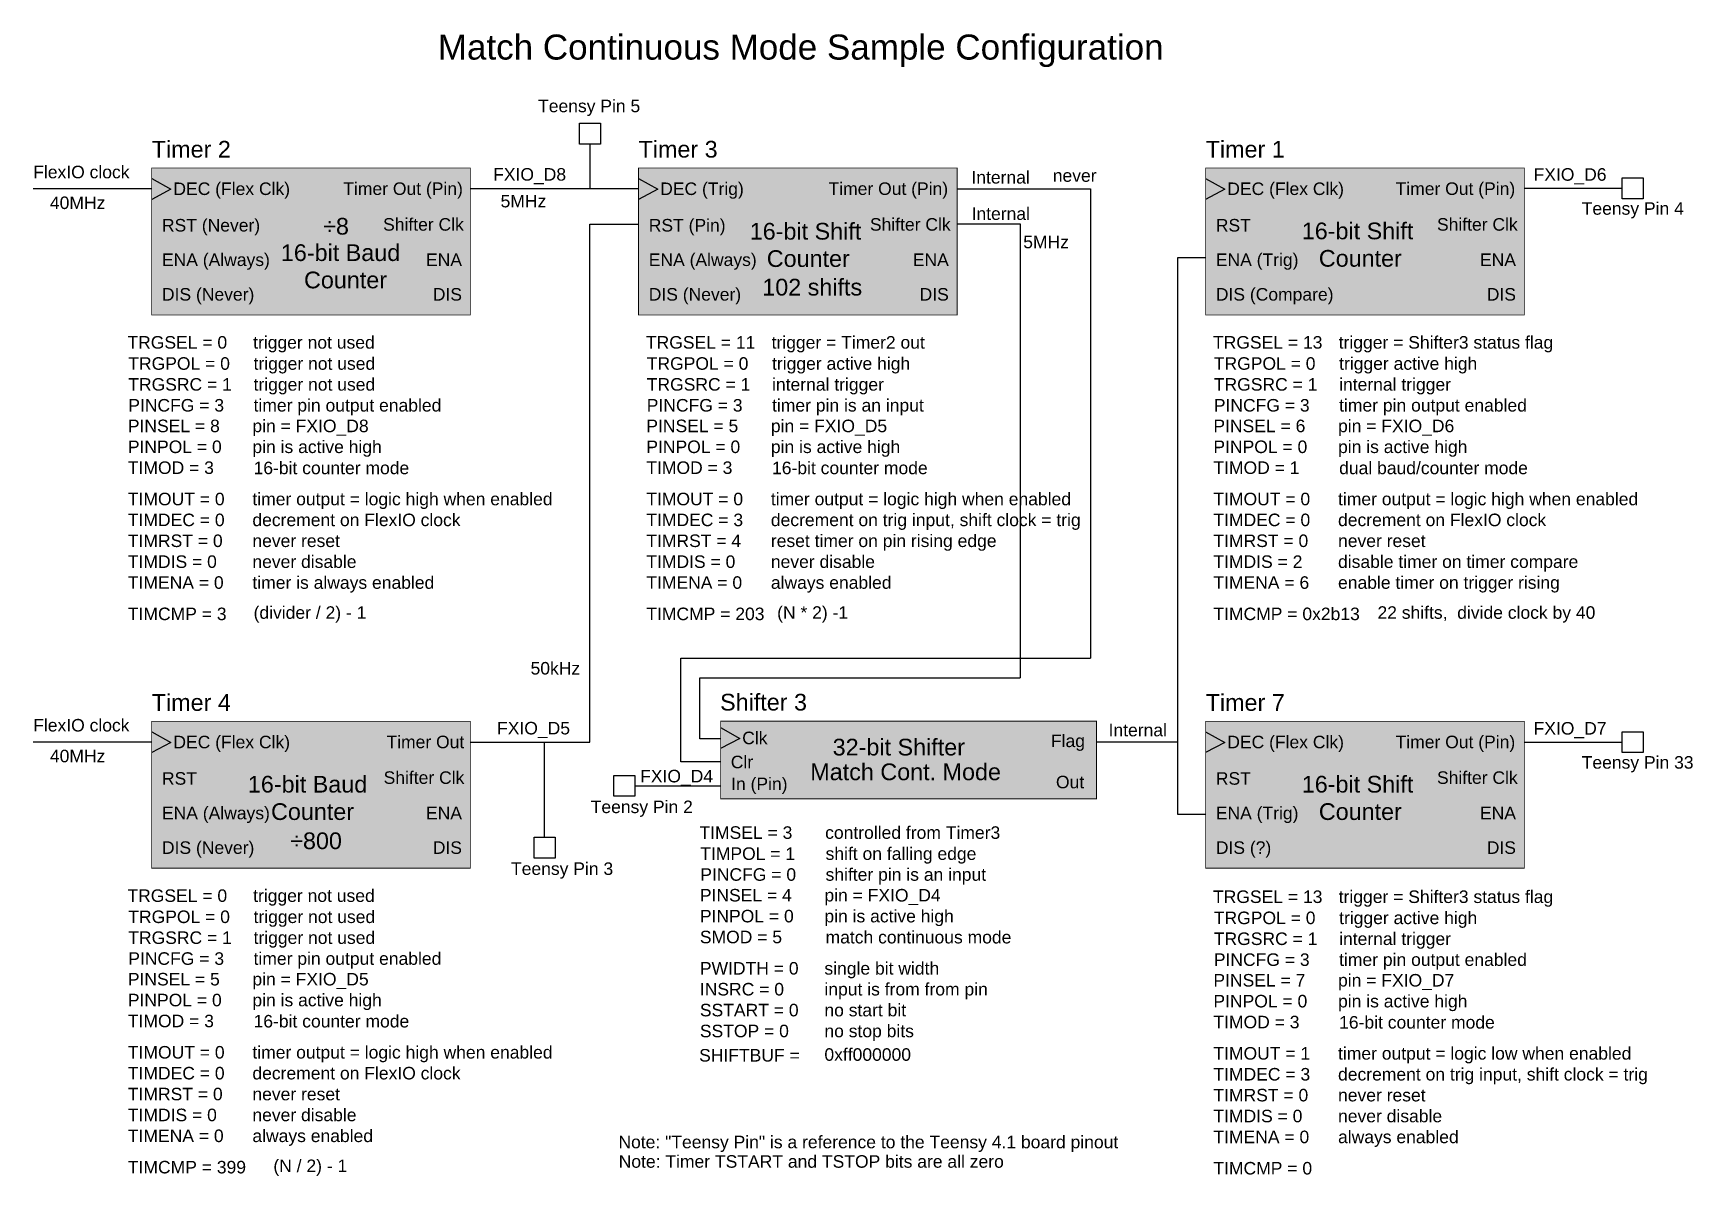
# Model space of a CAD drawing. Header units: inches. Extents: x 0.7 to 20.5, y -0.6 to 13.1.
import ezdxf
from ezdxf.enums import TextEntityAlignment as Align

# ---------------------------------------------------------------- set-up
doc = ezdxf.new("R2010")
doc.units = ezdxf.units.IN
doc.header["$MEASUREMENT"] = 0
doc.styles.get("Standard").update_dxf_attribs({"font": 'arial.ttf'})

msp = doc.modelspace()

# ---------------------------------------------------------------- hatches: boundary and pattern name
h = msp.add_hatch(color=256)
h.set_gradient(color1=(238, 183, 17), color2=(245, 212, 112), one_color=1)
h.paths.add_polyline_path([(2.087, 11.485), (2.087, 9.726), (5.902, 9.726), (5.902, 11.485)])
h = msp.add_hatch(color=256)
h.set_gradient(color1=(14, 241, 241), color2=(111, 246, 246), one_color=1)
h.paths.add_polyline_path([(2.087, 11.485), (2.087, 9.726), (5.902, 9.726), (5.902, 11.485)])
h = msp.add_hatch(color=256)
h.set_gradient(color1=(14, 241, 241), color2=(189, 251, 251), one_color=1)
h.paths.add_polyline_path([(2.087, 11.485), (2.087, 9.726), (5.902, 9.726), (5.902, 11.485)])
h = msp.add_hatch(color=256)
h.set_gradient(color1=(14, 241, 241), color2=(189, 251, 251), one_color=1)
h.paths.add_polyline_path([(7.915, 11.485), (7.915, 9.726), (11.73, 9.726), (11.73, 11.485)])
h = msp.add_hatch(color=256)
h.set_gradient(color1=(14, 241, 241), color2=(111, 246, 246), one_color=1)
h.paths.add_polyline_path([(7.915, 11.485), (7.915, 9.726), (11.73, 9.726), (11.73, 11.485)])
h = msp.add_hatch(color=256)
h.set_gradient(color1=(14, 241, 241), color2=(189, 251, 251), one_color=1)
h.paths.add_polyline_path([(14.704, 11.485), (14.704, 9.726), (18.52, 9.726), (18.52, 11.485)])
h = msp.add_hatch(color=256)
h.set_gradient(color1=(14, 241, 241), color2=(111, 246, 246), one_color=1)
h.paths.add_polyline_path([(14.704, 11.485), (14.704, 9.726), (18.52, 9.726), (18.52, 11.485)])
h = msp.add_hatch(color=256)
h.set_gradient(color1=(238, 183, 17), color2=(245, 212, 112), one_color=1)
h.paths.add_polyline_path([(2.087, 4.862), (2.087, 3.103), (5.902, 3.103), (5.902, 4.862)])
h = msp.add_hatch(color=256)
h.set_gradient(color1=(14, 241, 241), color2=(111, 246, 246), one_color=1)
h.paths.add_polyline_path([(2.087, 4.862), (2.087, 3.103), (5.902, 3.103), (5.902, 4.862)])
h = msp.add_hatch(color=256)
h.set_gradient(color1=(14, 241, 241), color2=(189, 251, 251), one_color=1)
h.paths.add_polyline_path([(2.087, 4.862), (2.087, 3.103), (5.902, 3.103), (5.902, 4.862)])
h = msp.add_hatch(color=256)
h.set_gradient(color1=(46, 245, 10), color2=(200, 252, 189), one_color=1)
h.paths.add_polyline_path([(8.897, 4.863), (8.897, 3.933), (13.397, 3.933), (13.397, 4.863)])
h = msp.add_hatch(color=256)
h.set_gradient(color1=(14, 241, 241), color2=(189, 251, 251), one_color=1)
h.paths.add_polyline_path([(14.704, 4.862), (14.704, 3.103), (18.52, 3.103), (18.52, 4.862)])
h = msp.add_hatch(color=256)
h.set_gradient(color1=(14, 241, 241), color2=(111, 246, 246), one_color=1)
h.paths.add_polyline_path([(14.704, 4.862), (14.704, 3.103), (18.52, 3.103), (18.52, 4.862)])

# ---------------------------------------------------------------- linework, layer by layer
for p, q in [((7.333, 11.772), (7.333, 11.235)), ((2.087, 11.36), (2.317, 11.231)), ((7.915, 11.36), (8.145, 11.231)), ((14.704, 11.36), (14.934, 11.231)), ((2.087, 11.235), (0.668, 11.235)), ((2.317, 11.231), (2.087, 11.11)), ((7.915, 11.235), (5.902, 11.235)), ((8.145, 11.231), (7.915, 11.11)), ((11.73, 11.235), (13.325, 11.235)), ((13.325, 11.235), (13.325, 5.619)), ((14.934, 11.231), (14.704, 11.11)), ((18.52, 11.243), (19.691, 11.243)), ((7.333, 4.612), (7.333, 10.812)), ((7.333, 10.812), (7.915, 10.812)), ((11.73, 10.816), (12.483, 10.816)), ((12.483, 10.816), (12.483, 5.383)), ((14.704, 10.411), (14.368, 10.411)), ((14.368, 10.411), (14.368, 3.752)), ((8.422, 5.619), (13.325, 5.619)), ((8.422, 4.378), (8.422, 5.619)), ((8.647, 5.383), (12.483, 5.383)), ((8.647, 4.654), (8.647, 5.383)), ((8.897, 4.787), (9.127, 4.658)), ((2.087, 4.612), (0.668, 4.612)), ((2.087, 4.737), (2.317, 4.608)), ((2.317, 4.608), (2.087, 4.487)), ((5.902, 4.612), (6.667, 4.612)), ((6.667, 4.612), (7.333, 4.612)), ((6.79, 3.474), (6.79, 4.612)), ((8.897, 4.654), (8.647, 4.654)), ((8.897, 4.654), (8.647, 4.654)), ((9.127, 4.658), (8.897, 4.537)), ((14.368, 4.613), (13.397, 4.613)), ((14.704, 4.737), (14.934, 4.608)), ((14.934, 4.608), (14.704, 4.487)), ((18.52, 4.612), (19.691, 4.612)), ((8.897, 4.378), (8.422, 4.378)), ((7.87, 4.089), (8.897, 4.089)), ((14.368, 3.752), (14.704, 3.752))]:
    msp.add_line(p, q)
for points in [[(7.208, 11.772), (7.208, 12.022), (7.458, 12.022), (7.458, 11.772)], [(19.691, 11.118), (19.691, 11.368), (19.941, 11.368), (19.941, 11.118)], [(19.691, 4.487), (19.691, 4.737), (19.941, 4.737), (19.941, 4.487)], [(7.62, 3.964), (7.62, 4.214), (7.87, 4.214), (7.87, 3.964)], [(6.665, 3.224), (6.665, 3.474), (6.915, 3.474), (6.915, 3.224)]]:
    msp.add_lwpolyline(points, close=True)
at = {"const_width": 0.01}
for points in [[(2.087, 11.485), (2.087, 9.726), (5.902, 9.726), (5.902, 11.485)], [(7.915, 11.485), (7.915, 9.726), (11.73, 9.726), (11.73, 11.485)], [(14.704, 11.485), (14.704, 9.726), (18.52, 9.726), (18.52, 11.485)], [(2.087, 4.862), (2.087, 3.103), (5.902, 3.103), (5.902, 4.862)], [(8.897, 4.863), (8.897, 3.933), (13.397, 3.933), (13.397, 4.863)], [(14.704, 4.862), (14.704, 3.103), (18.52, 3.103), (18.52, 4.862)]]:
    msp.add_lwpolyline(points, close=True, dxfattribs=at)

# ---------------------------------------------------------------- texts
msp.add_text('Match Continuous Mode Sample Configuration', height=0.3).set_placement((9.856, 12.783), align=Align.CENTER)
for s, height, p in [('Teensy Pin 5', 0.15, (6.712, 12.153)), ('Timer 2', 0.2, (2.087, 11.61)), ('Timer 3', 0.2, (7.915, 11.61)), ('Timer 1', 0.2, (14.704, 11.61)), ('FlexIO clock', 0.15, (0.668, 11.362)), ('FXIO_D8', 0.15, (6.174, 11.334)), ('Internal', 0.15, (11.9, 11.299)), ('never', 0.15, (12.874, 11.32)), ('FXIO_D6', 0.15, (18.63, 11.333)), ('40MHz', 0.15, (0.868, 10.994)), ('DEC (Flex Clk)', 0.15, (2.346, 11.162)), ('5MHz', 0.15, (6.263, 11.014)), ('DEC (Trig)', 0.15, (8.174, 11.162)), ('DEC (Flex Clk)', 0.15, (14.963, 11.162)), ('Internal', 0.15, (11.902, 10.864)), ('Teensy Pin 4', 0.15, (19.206, 10.926)), ('RST (Never)', 0.15, (2.209, 10.725)), ('÷8', 0.2, (4.139, 10.688)), ('RST (Pin)', 0.15, (8.037, 10.725)), ('16-bit Shift', 0.2, (9.246, 10.628)), ('RST', 0.15, (14.826, 10.725)), ('16-bit Shift', 0.2, (15.855, 10.632)), ('16-bit Baud', 0.2, (3.633, 10.372)), ('5MHz', 0.15, (12.52, 10.525)), ('ENA (Always)', 0.15, (2.209, 10.312)), ('ENA (Always)', 0.15, (8.037, 10.312)), ('Counter', 0.2, (9.45, 10.301)), ('ENA (Trig)', 0.15, (14.826, 10.312)), ('Counter', 0.2, (16.059, 10.304)), ('Counter', 0.2, (3.91, 10.045)), ('102 shifts', 0.2, (9.396, 9.959)), ('DIS (Never)', 0.15, (2.209, 9.898)), ('DIS (Never)', 0.15, (8.037, 9.898)), ('DIS (Compare)', 0.15, (14.826, 9.898)), ('TRGSEL = 0', 0.15, (1.796, 9.323)), ('trigger not used', 0.15, (3.301, 9.323)), ('TRGSEL = 11', 0.15, (8.003, 9.323)), ('trigger = Timer2 out', 0.15, (9.508, 9.323)), ('TRGSEL = 13', 0.15, (14.792, 9.323)), ('trigger = Shifter3 status flag', 0.15, (16.297, 9.323)), ('TRGPOL = 0', 0.15, (1.806, 9.07)), ('trigger not used', 0.15, (3.306, 9.07)), ('TRGPOL = 0', 0.15, (8.013, 9.07)), ('trigger active high', 0.15, (9.513, 9.07)), ('TRGPOL = 0', 0.15, (14.802, 9.07)), ('trigger active high', 0.15, (16.302, 9.07)), ('TRGSRC = 1', 0.15, (1.806, 8.82)), ('trigger not used', 0.15, (3.306, 8.82)), ('TRGSRC = 1', 0.15, (8.013, 8.82)), ('internal trigger', 0.15, (9.513, 8.82)), ('TRGSRC = 1', 0.15, (14.802, 8.82)), ('internal trigger', 0.15, (16.302, 8.82)), ('PINCFG = 3', 0.15, (1.806, 8.57)), ('timer pin output enabled', 0.15, (3.306, 8.57)), ('PINCFG = 3', 0.15, (8.013, 8.57)), ('timer pin is an input', 0.15, (9.513, 8.57)), ('PINCFG = 3', 0.15, (14.802, 8.57)), ('timer pin output enabled', 0.15, (16.302, 8.57)), ('PINSEL = 8', 0.15, (1.801, 8.323)), ('pin = FXIO_D8', 0.15, (3.292, 8.323)), ('PINSEL = 5', 0.15, (8.008, 8.323)), ('pin = FXIO_D5', 0.15, (9.499, 8.323)), ('PINSEL = 6', 0.15, (14.797, 8.323)), ('pin = FXIO_D6', 0.15, (16.289, 8.323)), ('PINPOL = 0', 0.15, (1.801, 8.073)), ('pin is active high', 0.15, (3.292, 8.073)), ('PINPOL = 0', 0.15, (8.008, 8.073)), ('pin is active high', 0.15, (9.499, 8.073)), ('PINPOL = 0', 0.15, (14.797, 8.073)), ('pin is active high', 0.15, (16.289, 8.073)), ('TIMOD = 3', 0.15, (1.801, 7.823)), ('16-bit counter mode', 0.15, (3.306, 7.82)), ('TIMOD = 3', 0.15, (8.008, 7.823)), ('16-bit counter mode', 0.15, (9.513, 7.82)), ('TIMOD = 1', 0.15, (14.797, 7.823)), ('dual baud/counter mode', 0.15, (16.302, 7.82)), ('TIMOUT = 0', 0.15, (1.801, 7.448)), ('timer output = logic high when enabled', 0.15, (3.292, 7.448)), ('TIMOUT = 0', 0.15, (8.008, 7.448)), ('timer output = logic high when enabled', 0.15, (9.499, 7.448)), ('TIMOUT = 0', 0.15, (14.797, 7.448)), ('timer output = logic high when enabled', 0.15, (16.289, 7.448)), ('decrement on FlexIO clock', 0.15, (3.292, 7.198)), ('decrement on trig input, shift clock = trig', 0.15, (9.499, 7.198)), ('decrement on FlexIO clock', 0.15, (16.289, 7.198)), ('TIMDEC = 0', 0.15, (1.801, 7.198)), ('TIMDEC = 3', 0.15, (8.008, 7.198)), ('TIMDEC = 0', 0.15, (14.797, 7.198)), ('TIMRST = 0', 0.15, (1.801, 6.948)), ('never reset', 0.15, (3.292, 6.948)), ('TIMRST = 4', 0.15, (8.008, 6.948)), ('reset timer on pin rising edge', 0.15, (9.499, 6.948)), ('TIMRST = 0', 0.15, (14.797, 6.948)), ('never reset', 0.15, (16.289, 6.948)), ('TIMDIS = 0', 0.15, (1.801, 6.698)), ('never disable', 0.15, (3.292, 6.698)), ('TIMDIS = 0', 0.15, (8.008, 6.698)), ('never disable', 0.15, (9.499, 6.698)), ('TIMDIS = 2', 0.15, (14.797, 6.698)), ('disable timer on timer compare', 0.15, (16.289, 6.698)), ('TIMENA = 0', 0.15, (1.801, 6.448)), ('timer is always enabled', 0.15, (3.292, 6.448)), ('TIMENA = 0', 0.15, (8.008, 6.448)), ('always enabled', 0.15, (9.499, 6.448)), ('TIMENA = 6', 0.15, (14.797, 6.448)), ('enable timer on trigger rising', 0.15, (16.289, 6.448)), ('TIMCMP = 3', 0.15, (1.801, 6.073)), ('(divider / 2) - 1', 0.15, (3.306, 6.089)), ('TIMCMP = 203', 0.15, (8.008, 6.073)), ('(N * 2) -1', 0.15, (9.574, 6.089)), ('TIMCMP = 0x2b13', 0.15, (14.797, 6.073)), ('22 shifts,  divide clock by 40', 0.15, (16.761, 6.089)), ('50kHz', 0.15, (6.622, 5.422)), ('Timer 4', 0.2, (2.087, 4.987)), ('Shifter 3', 0.2, (8.891, 4.991)), ('Timer 7', 0.2, (14.704, 4.987)), ('FlexIO clock', 0.15, (0.668, 4.74)), ('FXIO_D5', 0.15, (6.221, 4.705)), ('Internal', 0.15, (13.542, 4.682)), ('FXIO_D7', 0.15, (18.63, 4.703)), ('DEC (Flex Clk)', 0.15, (2.346, 4.539)), ('Timer Out', 0.15, (4.897, 4.54)), ('Clk', 0.15, (9.156, 4.588)), ('32-bit Shifter', 0.2, (10.239, 4.453)), ('Flag', 0.15, (12.852, 4.553)), ('DEC (Flex Clk)', 0.15, (14.963, 4.539)), ('40MHz', 0.15, (0.868, 4.372)), ('Clr', 0.15, (9.019, 4.3)), ('Teensy Pin 33', 0.15, (19.206, 4.295)), ('RST', 0.15, (2.209, 4.103)), ('16-bit Baud', 0.2, (3.238, 4.009)), ('Shifter Clk', 0.15, (4.863, 4.113)), ('FXIO_D4', 0.15, (7.934, 4.131)), ('In (Pin)', 0.15, (9.023, 4.038)), ('Match Cont. Mode', 0.2, (9.971, 4.157)), ('Out', 0.15, (12.912, 4.06)), ('RST', 0.15, (14.826, 4.103)), ('16-bit Shift', 0.2, (15.855, 4.009)), ('ENA (Always)', 0.15, (2.209, 3.689)), ('Counter', 0.2, (3.515, 3.681)), ('Teensy Pin 2', 0.15, (7.342, 3.763)), ('ENA (Trig)', 0.15, (14.826, 3.689)), ('Counter', 0.2, (16.059, 3.681)), ('TIMSEL = 3', 0.15, (8.644, 3.455)), ('controlled from Timer3', 0.15, (10.149, 3.455)), ('DIS (Never)', 0.15, (2.209, 3.275)), ('÷800', 0.2, (3.744, 3.332)), ('DIS (?)', 0.15, (14.826, 3.275)), ('Teensy Pin 3', 0.15, (6.388, 3.023)), ('TIMPOL = 1', 0.15, (8.654, 3.203)), ('shift on falling edge', 0.15, (10.154, 3.203)), ('PINCFG = 0', 0.15, (8.654, 2.953)), ('shifter pin is an input', 0.15, (10.154, 2.953)), ('TRGSEL = 0', 0.15, (1.796, 2.7)), ('trigger not used', 0.15, (3.301, 2.7)), ('PINSEL = 4', 0.15, (8.649, 2.705)), ('pin = FXIO_D4', 0.15, (10.14, 2.705)), ('TRGSEL = 13', 0.15, (14.792, 2.687)), ('trigger = Shifter3 status flag', 0.15, (16.297, 2.687)), ('TRGPOL = 0', 0.15, (1.806, 2.447)), ('trigger not used', 0.15, (3.306, 2.447)), ('PINPOL = 0', 0.15, (8.649, 2.455)), ('pin is active high', 0.15, (10.14, 2.455)), ('TRGPOL = 0', 0.15, (14.802, 2.434)), ('trigger active high', 0.15, (16.302, 2.434)), ('TRGSRC = 1', 0.15, (1.806, 2.197)), ('trigger not used', 0.15, (3.306, 2.197)), ('SMOD = 5', 0.15, (8.649, 2.205)), ('match continuous mode', 0.15, (10.154, 2.203)), ('TRGSRC = 1', 0.15, (14.802, 2.184)), ('internal trigger', 0.15, (16.302, 2.184)), ('PINCFG = 3', 0.15, (1.806, 1.947)), ('timer pin output enabled', 0.15, (3.306, 1.947)), ('single bit width', 0.15, (10.14, 1.83)), ('PINCFG = 3', 0.15, (14.802, 1.934)), ('timer pin output enabled', 0.15, (16.302, 1.934)), ('PINSEL = 5', 0.15, (1.801, 1.7)), ('pin = FXIO_D5', 0.15, (3.292, 1.7)), ('PWIDTH = 0', 0.15, (8.649, 1.83)), ('PINSEL = 7', 0.15, (14.797, 1.687)), ('pin = FXIO_D7', 0.15, (16.289, 1.687)), ('PINPOL = 0', 0.15, (1.801, 1.45)), ('pin is active high', 0.15, (3.292, 1.45)), ('INSRC = 0', 0.15, (8.649, 1.58)), ('input is from from pin', 0.15, (10.14, 1.58)), ('pin is active high', 0.15, (16.289, 1.437)), ('SSTART = 0', 0.15, (8.649, 1.33)), ('no start bit', 0.15, (10.14, 1.33)), ('PINPOL = 0', 0.15, (14.797, 1.437)), ('TIMOD = 3', 0.15, (1.801, 1.2)), ('16-bit counter mode', 0.15, (3.306, 1.197)), ('SSTOP = 0', 0.15, (8.649, 1.08)), ('no stop bits', 0.15, (10.14, 1.08)), ('TIMOD = 3', 0.15, (14.797, 1.187)), ('16-bit counter mode', 0.15, (16.302, 1.184)), ('TIMOUT = 0', 0.15, (1.801, 0.825)), ('timer output = logic high when enabled', 0.15, (3.292, 0.825)), ('SHIFTBUF = ', 0.15, (8.64, 0.789)), ('0xff000000', 0.15, (10.14, 0.798)), ('TIMOUT = 1', 0.15, (14.797, 0.812)), ('timer output = logic low when enabled', 0.15, (16.289, 0.812)), ('TIMDEC = 0', 0.15, (1.801, 0.575)), ('decrement on FlexIO clock', 0.15, (3.292, 0.575)), ('TIMDEC = 3', 0.15, (14.797, 0.562)), ('decrement on trig input, shift clock = trig', 0.15, (16.289, 0.562)), ('TIMRST = 0', 0.15, (1.801, 0.325)), ('never reset', 0.15, (3.292, 0.325)), ('TIMRST = 0', 0.15, (14.797, 0.312)), ('never reset', 0.15, (16.289, 0.312)), ('TIMDIS = 0', 0.15, (1.801, 0.075)), ('never disable', 0.15, (3.292, 0.075)), ('TIMDIS = 0', 0.15, (14.797, 0.062)), ('never disable', 0.15, (16.289, 0.062)), ('TIMENA = 0', 0.15, (1.801, -0.175)), ('always enabled', 0.15, (3.292, -0.175)), ('Note: "Teensy Pin" is a reference to the Teensy 4.1 board pinout', 0.15, (7.674, -0.249)), ('TIMENA = 0', 0.15, (14.797, -0.188)), ('always enabled', 0.15, (16.289, -0.188)), ('(N / 2) - 1', 0.15, (3.543, -0.534)), ('Note: Timer TSTART and TSTOP bits are all zero', 0.15, (7.677, -0.482)), ('TIMCMP = 399', 0.15, (1.801, -0.55)), ('TIMCMP = 0', 0.15, (14.797, -0.563))]:
    msp.add_text(s, height=height).set_placement(p)
for s, p in [('Timer Out (Pin)', (5.812, 11.163)), ('Timer Out (Pin)', (11.621, 11.163)), ('Timer Out (Pin)', (18.41, 11.163)), ('Shifter Clk', (5.823, 10.735)), ('Shifter Clk', (11.651, 10.735)), ('Shifter Clk', (18.44, 10.735)), ('ENA', (5.801, 10.312)), ('ENA', (11.629, 10.312)), ('ENA', (11.629, 10.312)), ('ENA', (18.419, 10.312)), ('ENA', (18.419, 10.312)), ('DIS', (5.801, 9.898)), ('DIS', (11.629, 9.898)), ('DIS', (11.629, 9.898)), ('DIS', (18.419, 9.898)), ('DIS', (18.419, 9.898)), ('Timer Out (Pin)', (18.41, 4.54)), ('Shifter Clk', (18.44, 4.113)), ('ENA', (5.801, 3.689)), ('ENA', (18.419, 3.689)), ('ENA', (18.419, 3.689)), ('DIS', (5.801, 3.275)), ('DIS', (18.419, 3.275)), ('DIS', (18.419, 3.275))]:
    msp.add_text(s, height=0.15).set_placement(p, align=Align.RIGHT)

doc.saveas('drawing.dxf')
